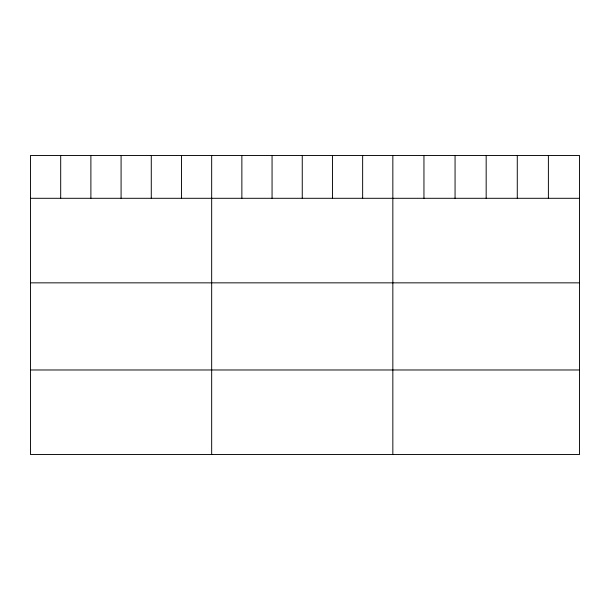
<?xml version="1.0" encoding="UTF-8"?>
<svg xmlns="http://www.w3.org/2000/svg" width="610" height="610" viewBox="0 0 610 610"><rect width="100%" height="100%" fill="white"/><g stroke="black" fill="none" stroke-linecap="round" stroke-linejoin="round"><path stroke-width="0.91" d="M579.5 198.296L579.5 454.534L30.5 454.534L30.5 155.466L579.5 155.466L579.5 198.296L30.5 198.296M30.5 282.849L579.5 282.849M30.5 369.973L579.5 369.973M548.39 155.466L548.39 198.296M517.28 155.466L517.28 198.296M486.17 155.466L486.17 198.296M455.06 155.466L455.06 198.296M423.95 155.466L423.95 198.296M392.84 155.466L392.84 454.534M362.645 155.466L362.645 198.296M332.45 155.466L332.45 198.296M302.255 155.466L302.255 198.296M272.06 155.466L272.06 198.296M241.865 155.466L241.865 198.296M211.67 155.466L211.67 454.534M181.475 155.466L181.475 198.296M151.28 155.466L151.28 198.296M121.085 155.466L121.085 198.296M90.89 155.466L90.89 198.296M60.695 155.466L60.695 198.296"/></g></svg>
